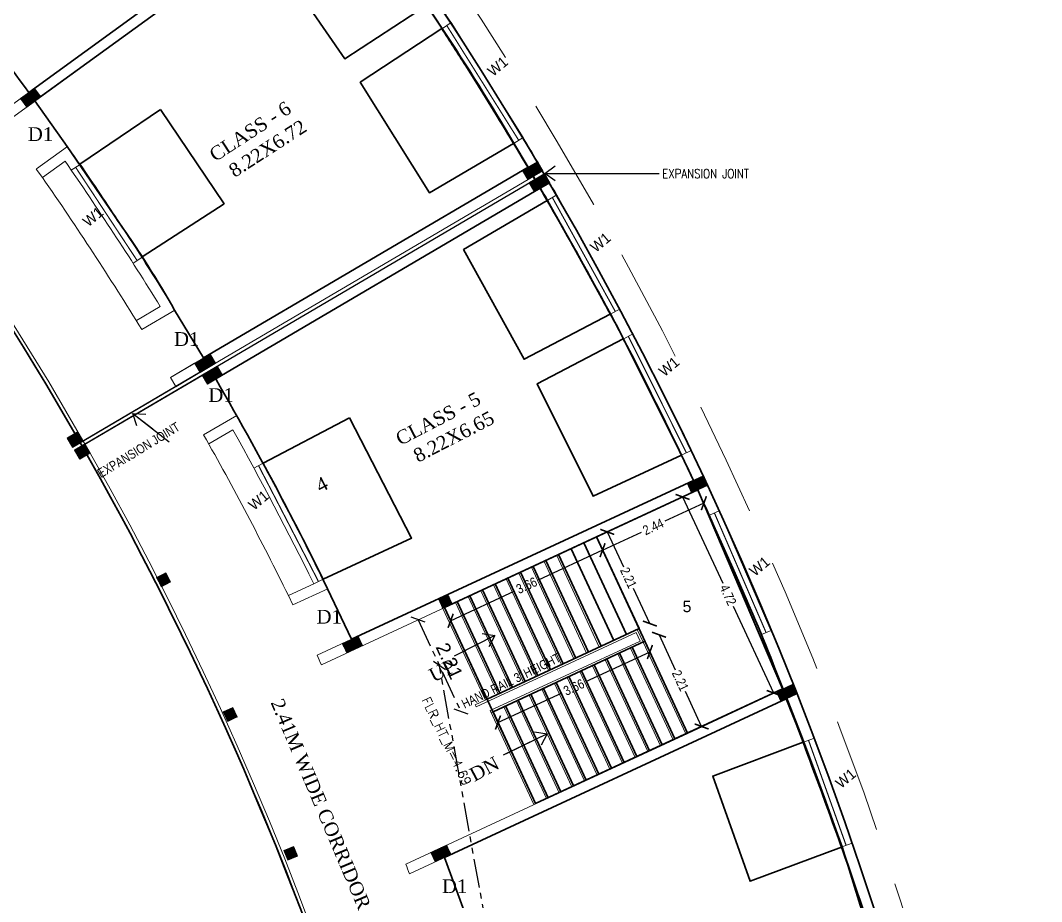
# Model space of a CAD drawing. Header units: metres. Extents: x 43 to 977, y 102 to 459.
# Drawn here: x 809.39 to 831.69, y 191.23 to 210.48 of the extents above; entities that cross this region are included whole.
import ezdxf

# ---------------------------------------------------------------- set-up
doc = ezdxf.new("R2010")
doc.units = ezdxf.units.M
doc.header["$MEASUREMENT"] = 0
doc.header["$PDMODE"] = 3
doc.linetypes.add('HIDDEN', pattern=[0.375, 0.25, -0.125])
doc.linetypes.add('PHANTOM2', pattern=[1.25, 0.625, -0.125, 0.125, -0.125, 0.125, -0.125])
doc.layers.get('0').update_dxf_attribs({"lineweight": 0})
doc.layers.get('Defpoints').update_dxf_attribs({"lineweight": 0})
for name, color, linetype, lineweight in [('BLK_1_FLR_3_BLT_UP_AREA', 4, 'Continuous', 35), ('BLK_1_FLR_3_BLT_UP_AREA_DEDUCT', 4, 'Continuous', 35), ('BLK_1_FLR_3_CARPET_AREA', 10, 'Continuous', 35), ('BLK_1_FLR_3_EXIT_WIDTH_STAIR', 4, 'Continuous', 30), ('BLK_1_FLR_3_REGULAR_ROOM_3', 117, 'Continuous', 35), ('BLK_1_FLR_3_REGULAR_ROOM_4', 117, 'Continuous', 35), ('BLK_1_FLR_3_REGULAR_ROOM_5', 117, 'Continuous', 35), ('BLK_1_FLR_3_REGULAR_ROOM_6', 117, 'Continuous', 35), ('BLK_1_FLR_3_ROOM_3_LIGHT_VENTILATION_1', 3, 'Continuous', 35), ('BLK_1_FLR_3_ROOM_4_LIGHT_VENTILATION_1', 3, 'Continuous', 35), ('BLK_1_FLR_3_ROOM_4_LIGHT_VENTILATION_2', 3, 'Continuous', 35), ('BLK_1_FLR_3_ROOM_4_LIGHT_VENTILATION_3', 3, 'Continuous', 35), ('BLK_1_FLR_3_ROOM_5_LIGHT_VENTILATION_1', 3, 'Continuous', 35), ('BLK_1_FLR_3_ROOM_5_LIGHT_VENTILATION_2', 3, 'Continuous', 35), ('BLK_1_FLR_3_ROOM_5_LIGHT_VENTILATION_3', 3, 'Continuous', 35), ('BLK_1_FLR_3_STAIR_5', 4, 'Continuous', 35), ('BLK_1_FLR_3_STAIR_5_FLIGHT_1', 4, 'Continuous', 35), ('BLK_1_FLR_3_STAIR_5_FLIGHT_2', 4, 'Continuous', 35), ('BLK_1_FLR_3_STAIR_5_LANDING_1', 4, 'Continuous', 35), ('Column', 1, 'Continuous', 0), ('DIST_EXIT', 7, 'Continuous', 35), ('fence', 15, 'Continuous', 0), ('FURN', 30, 'Continuous', 0), ('hatch', 7, 'Continuous', 0), ('ILAND', 7, 'Continuous', 0), ('main wall', 150, 'Continuous', 0), ('RTEXT', 4, 'Continuous', 0), ('Staircase', 140, 'Continuous', 0), ('TE', 9, 'Continuous', 0), ('TEXT', 130, 'Continuous', 0), ('WALL', 7, 'Continuous', 0), ('WIN', 13, 'Continuous', 0)]:
    doc.layers.add(name, color=color, linetype=linetype, lineweight=lineweight)
doc.styles.add('ARIAL', font='arial.ttf')
doc.styles.add('ARIAL NARROW', font='')
doc.styles.add('RTEXT', font='arial.ttf', dxfattribs={"width": 0.8, "height": 8})
doc.styles.get("Standard").update_dxf_attribs({"font": 'romans.shx'})
doc.styles.add('style2', font='romantic.ttf')
doc.styles.add('style4', font='swissek.ttf')
doc.styles.add('visa', font='swissc.ttf')
doc.styles.get('ARIAL NARROW').set_extended_font_data('Lydian BT')
doc.dimstyles.new('Copy of o3 400', dxfattribs={"dimscale": 0.23, "dimtxt": 0.9, "dimasz": 1, "dimexe": 5, "dimexo": 9, "dimgap": 0.23, "dimtad": 0, "dimlfac": 4, "dimzin": 3, "dimdsep": 46, "dimtxsty": 'visa', "dimblk": 'ARCHTICK', "dimcen": 0.09, "dimse1": 1, "dimse2": 1, "dimclrd": 7, "dimclre": 256, "dimclrt": 7, "dimadec": 0, "dimazin": 0, "dimtfac": 0.23, "dimtofl": 0, "dimtmove": 2, "dimatfit": 1, "dimldrblk": 'ARCHTICK', "dimfxl": 0, "dimtolj": 1, "dimtzin": 0, "dimarcsym": 0})
doc.dimstyles.new('o3', dxfattribs={"dimscale": 0.23, "dimtxt": 0.9, "dimasz": 1, "dimexe": 5, "dimexo": 9, "dimgap": 0.23, "dimtad": 0, "dimzin": 3, "dimdsep": 46, "dimtxsty": 'visa', "dimblk": 'ARCHTICK', "dimcen": 0.09, "dimse1": 1, "dimse2": 1, "dimclrd": 7, "dimclre": 256, "dimclrt": 7, "dimadec": 0, "dimazin": 0, "dimtfac": 0.23, "dimtofl": 0, "dimtmove": 2, "dimatfit": 1, "dimldrblk": 'ARCHTICK', "dimfxl": 0, "dimtolj": 1, "dimtzin": 0, "dimarcsym": 0})
doc.dimstyles.new('OPEN SPACE', dxfattribs={"dimtxt": 0.3, "dimasz": 0.23, "dimexe": 0.1875, "dimexo": 0.0625, "dimgap": 0.09, "dimtad": 3, "dimzin": 0, "dimdsep": 46, "dimtxsty": 'ARIAL', "dimblk": 'OBLIQUE', "dimcen": 0.09, "dimse1": 1, "dimse2": 1, "dimclrd": 6, "dimclre": 6, "dimclrt": 7, "dimadec": 0, "dimazin": 0, "dimtfac": 0.5, "dimtix": 1, "dimtmove": 0, "dimatfit": 3, "dimfxl": 0, "dimtolj": 1, "dimtzin": 0, "dimarcsym": 0})
pattern_1 = [(110.07730375, (-3028.5540152, -4034.0015474), (-0.002981607753, -0.0010897744311), [])]
pattern_2 = [(99, (-3763.5676238, -3212.6407278), (-0.0031354388602, -0.000496604729), [])]

# ---------------------------------------------------------------- blocks, each defined once
blk = doc.blocks.new('_ArchTick')
at = {"color": 0, "const_width": 0.15}
blk.add_lwpolyline([(-0.5, -0.5), (0.5, 0.5)], dxfattribs=at)
blk = doc.blocks.new('*D873')
at = {"layer": 'BLK_1_FLR_3_STAIR_5_FLIGHT_1', "color": 1, "lineweight": -2, "ltscale": 20}
for p, q in [((822.101, 198.902), (820.699, 198.251)), ((818.785, 197.361), (820.187, 198.013))]:
    blk.add_line(p, q, dxfattribs=at)
at = {"layer": 'Defpoints', "color": 0, "lineweight": 30, "ltscale": 20}
for p in [(821.967, 199.191), (818.65, 197.65), (818.785, 197.361)]:
    blk.add_point(p, dxfattribs=at)
at = {"layer": 'BLK_1_FLR_3_STAIR_5_FLIGHT_1', "color": 1, "lineweight": -2, "ltscale": 20, "xscale": 0.23, "yscale": 0.23, "zscale": 0.23}
for p, rotation in [((822.101, 198.902), 24.92307692305214), ((818.785, 197.361), 204.9230769230522)]:
    blk.add_blockref('_ArchTick', p, dxfattribs=dict(at, rotation=rotation))
at = {"layer": 'BLK_1_FLR_3_STAIR_5_FLIGHT_1', "color": 1, "lineweight": 35, "ltscale": 20, "insert": (820.443, 198.132), "char_height": 0.207, "attachment_point": 5, "rotation": 24.9231, "style": 'visa'}
blk.add_mtext('\\A1;3.66', dxfattribs=at)
blk = doc.blocks.new('*D874')
at = {"layer": 'BLK_1_FLR_3_STAIR_5_FLIGHT_2', "color": 2, "lineweight": -2, "ltscale": 20}
for p, q in [((823.335, 197.055), (823.691, 196.29)), ((824.266, 195.051), (823.911, 195.816))]:
    blk.add_line(p, q, dxfattribs=at)
at = {"layer": 'Defpoints', "color": 0, "lineweight": 30, "ltscale": 20}
for p in [(823.026, 196.912), (823.957, 194.908), (824.266, 195.051)]:
    blk.add_point(p, dxfattribs=at)
at = {"layer": 'BLK_1_FLR_3_STAIR_5_FLIGHT_2', "color": 2, "lineweight": -2, "ltscale": 20, "xscale": 0.23, "yscale": 0.23, "zscale": 0.23}
for p, rotation in [((823.335, 197.055), 114.9230769237617), ((824.266, 195.051), 294.9230769237616)]:
    blk.add_blockref('_ArchTick', p, dxfattribs=dict(at, rotation=rotation))
at = {"layer": 'BLK_1_FLR_3_STAIR_5_FLIGHT_2', "color": 2, "lineweight": 35, "ltscale": 20, "insert": (823.801, 196.053), "char_height": 0.207, "attachment_point": 5, "rotation": 294.9231, "style": 'visa'}
blk.add_mtext('\\A1;2.21', dxfattribs=at)
blk = doc.blocks.new('*D875')
at = {"layer": 'BLK_1_FLR_3_STAIR_5_FLIGHT_1', "color": 2, "lineweight": -2, "ltscale": 20}
for p, q in [((822.205, 199.302), (822.56, 198.537)), ((823.136, 197.299), (822.78, 198.063))]:
    blk.add_line(p, q, dxfattribs=at)
at = {"layer": 'Defpoints', "color": 0, "lineweight": 30, "ltscale": 20}
for p in [(821.967, 199.191), (822.205, 199.302), (822.898, 197.188)]:
    blk.add_point(p, dxfattribs=at)
at = {"layer": 'BLK_1_FLR_3_STAIR_5_FLIGHT_1', "color": 2, "lineweight": -2, "ltscale": 20, "xscale": 0.23, "yscale": 0.23, "zscale": 0.23}
for p, rotation in [((822.205, 199.302), 114.9230769237834), ((823.136, 197.299), 294.9230769237834)]:
    blk.add_blockref('_ArchTick', p, dxfattribs=dict(at, rotation=rotation))
at = {"layer": 'BLK_1_FLR_3_STAIR_5_FLIGHT_1', "color": 2, "lineweight": 35, "ltscale": 20, "insert": (822.67, 198.3), "char_height": 0.207, "attachment_point": 5, "rotation": 294.9231, "style": 'visa'}
blk.add_mtext('\\A1;2.21', dxfattribs=at)
blk = doc.blocks.new('*D876')
at = {"layer": 'BLK_1_FLR_3_STAIR_5_FLIGHT_2', "color": 1, "lineweight": -2, "ltscale": 20}
for p, q in [((823.135, 196.678), (821.732, 196.027)), ((819.818, 195.137), (821.221, 195.789))]:
    blk.add_line(p, q, dxfattribs=at)
at = {"layer": 'Defpoints', "color": 0, "lineweight": 30, "ltscale": 20}
for p in [(823.026, 196.912), (819.71, 195.371), (819.818, 195.137)]:
    blk.add_point(p, dxfattribs=at)
at = {"layer": 'BLK_1_FLR_3_STAIR_5_FLIGHT_2', "color": 1, "lineweight": -2, "ltscale": 20, "xscale": 0.23, "yscale": 0.23, "zscale": 0.23}
for p, rotation in [((823.135, 196.678), 24.92307692378747), ((819.818, 195.137), 204.9230769237875)]:
    blk.add_blockref('_ArchTick', p, dxfattribs=dict(at, rotation=rotation))
at = {"layer": 'BLK_1_FLR_3_STAIR_5_FLIGHT_2', "color": 1, "lineweight": 35, "ltscale": 20, "insert": (821.476, 195.908), "char_height": 0.207, "attachment_point": 5, "rotation": 24.9231, "style": 'visa'}
blk.add_mtext('\\A1;3.66', dxfattribs=at)
blk = doc.blocks.new('_Oblique')
at = {"color": 0, "linetype": 'ByBlock', "lineweight": -2}
blk.add_line((-0.5, -0.5), (0.5, 0.5), dxfattribs=at)
blk = doc.blocks.new('*D877')
at = {"layer": 'BLK_1_FLR_3_EXIT_WIDTH_STAIR', "color": 1, "linetype": 'PHANTOM2', "lineweight": -2}
blk.add_line((818.075, 197.383), (819.006, 195.38), dxfattribs=at)
at = {"layer": 'Defpoints', "color": 0, "lineweight": 30}
for p in [(818.65, 197.65), (819.581, 195.647), (819.006, 195.38)]:
    blk.add_point(p, dxfattribs=at)
at = {"layer": 'BLK_1_FLR_3_EXIT_WIDTH_STAIR', "color": 1, "lineweight": -2, "xscale": 0.23, "yscale": 0.23, "zscale": 0.23}
for p, rotation in [((818.075, 197.383), 114.9230769237689), ((819.006, 195.38), 294.9230769237689)]:
    blk.add_blockref('_Oblique', p, dxfattribs=dict(at, rotation=rotation))
at = {"layer": 'BLK_1_FLR_3_EXIT_WIDTH_STAIR', "color": 1, "lineweight": 35, "insert": (818.759, 196.483), "char_height": 0.3, "attachment_point": 5, "rotation": 294.9231, "style": 'ARIAL'}
blk.add_mtext('\\A1;2.21', dxfattribs=at)
blk = doc.blocks.new('*D865')
at = {"layer": 'Defpoints', "color": 0, "lineweight": 30}
for p in [(818.541, 196.381), (818.541, 196.381), (820.962, 182.925)]:
    blk.add_point(p, dxfattribs=at)
at = {"layer": 'DIST_EXIT', "color": 7, "linetype": 'PHANTOM2', "lineweight": -2}
blk.add_line((820.962, 182.925), (818.541, 196.381), dxfattribs=at)
at = {"layer": 'DIST_EXIT', "color": 7, "lineweight": -2, "xscale": 0.23, "yscale": 0.23, "zscale": 0.23}
for p, rotation in [((818.541, 196.381), 100.2022953291797), ((820.962, 182.925), 280.2022953291795)]:
    blk.add_blockref('_Oblique', p, dxfattribs=dict(at, rotation=rotation))
at = {"layer": 'DIST_EXIT', "color": 7, "lineweight": 35, "insert": (819.991, 189.696), "char_height": 0.3, "attachment_point": 5, "rotation": 280.2023, "style": 'ARIAL'}
blk.add_mtext('\\A1;13.67', dxfattribs=at)
blk = doc.blocks.new('*D850')
at = {"layer": 'BLK_1_FLR_3_STAIR_5_LANDING_1', "color": 1, "lineweight": -2}
for p, q in [((823.849, 200.066), (824.725, 198.18)), ((825.839, 195.782), (824.963, 197.669))]:
    blk.add_line(p, q, dxfattribs=at)
at = {"layer": 'Defpoints', "color": 0, "lineweight": 30}
for p in [(823.849, 200.066), (823.611, 199.956), (825.601, 195.672)]:
    blk.add_point(p, dxfattribs=at)
at = {"layer": 'BLK_1_FLR_3_STAIR_5_LANDING_1', "color": 1, "lineweight": -2, "xscale": 0.23, "yscale": 0.23, "zscale": 0.23}
for p, rotation in [((823.849, 200.066), 114.9230769237947), ((825.839, 195.782), 294.9230769237947)]:
    blk.add_blockref('_ArchTick', p, dxfattribs=dict(at, rotation=rotation))
at = {"layer": 'BLK_1_FLR_3_STAIR_5_LANDING_1', "color": 1, "lineweight": 35, "insert": (824.844, 197.924), "char_height": 0.207, "attachment_point": 5, "rotation": 294.9231, "style": 'visa'}
blk.add_mtext('\\A1;4.72', dxfattribs=at)
blk = doc.blocks.new('*D853')
at = {"layer": 'BLK_1_FLR_3_STAIR_5_LANDING_1', "color": 2, "lineweight": -2}
for p, q in [((824.314, 199.929), (823.462, 199.534)), ((822.101, 198.902), (822.954, 199.298))]:
    blk.add_line(p, q, dxfattribs=at)
at = {"layer": 'Defpoints', "color": 0, "lineweight": 30}
for p in [(824.181, 200.217), (824.314, 199.929), (821.968, 199.19)]:
    blk.add_point(p, dxfattribs=at)
at = {"layer": 'BLK_1_FLR_3_STAIR_5_LANDING_1', "color": 2, "lineweight": -2, "xscale": 0.23, "yscale": 0.23, "zscale": 0.23}
for p, rotation in [((824.314, 199.929), 24.88940435253314), ((822.101, 198.902), 204.8894043525331)]:
    blk.add_blockref('_ArchTick', p, dxfattribs=dict(at, rotation=rotation))
at = {"layer": 'BLK_1_FLR_3_STAIR_5_LANDING_1', "color": 2, "lineweight": 35, "insert": (823.208, 199.416), "char_height": 0.207, "attachment_point": 5, "rotation": 24.8894, "style": 'visa'}
blk.add_mtext('\\A1;2.44', dxfattribs=at)

msp = doc.modelspace()

# ---------------------------------------------------------------- hatches: boundary and pattern name
at = {"layer": 'hatch'}
h = msp.add_hatch(dxfattribs=at)
h.set_pattern_fill('ANSI31', color=256, scale=0.025396, angle=54, style=0)
h.set_pattern_definition(pattern_2)
h.paths.add_polyline_path([(809.70066, 208.99199), (809.83501, 208.80708), (809.52682, 208.58317), (809.39247, 208.76808)])
h = msp.add_hatch(dxfattribs=at)
h.set_pattern_fill('ANSI31', color=256, scale=0.025396, angle=54, style=0)
h.set_pattern_definition(pattern_2)
h.paths.add_polyline_path([(809.70066, 208.99199), (809.83501, 208.80708), (809.52682, 208.58317), (809.39247, 208.76808)])
h = msp.add_hatch(dxfattribs=at)
h.set_pattern_fill('ANSI31', color=256, scale=0.025396, angle=59.540049, style=0)
h.set_pattern_definition([(104.540048734, (-3422.9905263, -3636.9898537), (-0.00307285014, -0.0007969850187), [])])
h.paths.add_polyline_path([(820.68045, 207.38931), (820.79632, 207.19229), (820.46795, 206.99918), (820.35209, 207.1962)])
h = msp.add_hatch(dxfattribs=at)
h.set_pattern_fill('ANSI31', color=256, scale=0.025396, angle=59.540049, style=0)
h.set_pattern_definition([(104.540048734, (-3423.137496, -3637.258217), (-0.00307285014, -0.0007969850187), [])])
h.paths.add_polyline_path([(820.82742, 207.12095), (820.94329, 206.92393), (820.61492, 206.73082), (820.49906, 206.92784)])
h = msp.add_hatch(dxfattribs=at)
h.set_pattern_fill('ANSI31', color=256, scale=0.025396, angle=59.540049, style=0)
h.set_pattern_definition([(104.540048734, (-3423.1442303, -3637.2514827), (-0.00307285014, -0.0007969850187), [])])
h.paths.add_polyline_path([(820.83416, 207.12768), (820.95003, 206.93066), (820.62166, 206.73755), (820.50579, 206.93457)])
h = msp.add_hatch(dxfattribs=at)
h.set_pattern_fill('ANSI31', color=256, scale=0.025396, angle=59.540049, style=0)
h.set_pattern_definition([(104.540048734, (-3415.83455, -3641.2018777), (-0.00307285014, -0.0007969850187), [])])
h.paths.add_polyline_path([(813.52448, 203.17729), (813.64035, 202.98027), (813.31198, 202.78715), (813.19611, 202.98417)])
h = msp.add_hatch(dxfattribs=at)
h.set_pattern_fill('ANSI31', color=256, scale=0.025396, angle=59.540049, style=0)
h.set_pattern_definition([(104.540048734, (-3415.8412842, -3641.1951436), (-0.00307285014, -0.0007969850187), [])])
h.paths.add_polyline_path([(813.53121, 203.18402), (813.64708, 202.987), (813.31871, 202.79389), (813.20284, 202.99091)])
h = msp.add_hatch(dxfattribs=at)
h.set_pattern_fill('ANSI31', color=256, scale=0.025396, angle=59.540049, style=0)
h.set_pattern_definition([(104.540048734, (-3415.995124, -3641.4565644), (-0.00307285014, -0.0007969850187), [])])
h.paths.add_polyline_path([(813.68505, 202.9226), (813.80092, 202.72558), (813.47255, 202.53247), (813.35668, 202.72949)])
h = msp.add_hatch(dxfattribs=at)
h.set_pattern_fill('ANSI31', color=256, scale=0.025396, angle=59.538529, style=0)
h.set_pattern_definition([(104.538529406, (-3413.1540682, -3642.7270393), (-0.0030728712728, -0.0007969035348), [])])
h.paths.add_polyline_path([(810.61071, 201.46369), (810.72658, 201.26668), (810.52957, 201.1508), (810.41369, 201.34782)])
h = msp.add_hatch(dxfattribs=at)
h.set_pattern_fill('ANSI31', color=256, scale=0.025396, angle=59.538529, style=0)
h.set_pattern_definition([(104.538529406, (-3413.1608024, -3642.720305), (-0.0030728712728, -0.0007969035348), [])])
h.paths.add_polyline_path([(810.61744, 201.47043), (810.73332, 201.27341), (810.5363, 201.15754), (810.42043, 201.35455)])
h = msp.add_hatch(dxfattribs=at)
h.set_pattern_fill('ANSI31', color=256, scale=0.025396, angle=59.538529, style=0)
h.set_pattern_definition([(75.461470594, (5003.7677318, -3642.7130605), (0.0030728712728, -0.0007969035348), [])])
h.paths.add_polyline_path([(810.63061, 201.47767), (810.74648, 201.28065), (810.54946, 201.16478), (810.43359, 201.3618)])
h = msp.add_hatch(dxfattribs=at)
h.set_pattern_fill('ANSI31', color=256, scale=0.025396, angle=59.538529, style=0)
h.set_pattern_definition([(75.461470594, (5003.7677318, -3642.7130605), (0.0030728712728, -0.0007969035348), [])])
h.paths.add_polyline_path([(810.63061, 201.47767), (810.74648, 201.28065), (810.54946, 201.16478), (810.43359, 201.3618)])
h = msp.add_hatch(dxfattribs=at)
h.set_pattern_fill('ANSI31', color=256, scale=0.025396, angle=59.538529, style=0)
h.set_pattern_definition([(104.538529406, (-3413.3093864, -3642.9886743), (-0.0030728712728, -0.0007969035348), [])])
h.paths.add_polyline_path([(810.76603, 201.20206), (810.8819, 201.00504), (810.68488, 200.88917), (810.56901, 201.08618)])
h = msp.add_hatch(dxfattribs=at)
h.set_pattern_fill('ANSI31', color=256, scale=0.025396, angle=59.538529, style=0)
h.set_pattern_definition([(104.538529406, (-3413.3161206, -3642.98194), (-0.0030728712728, -0.0007969035348), [])])
h.paths.add_polyline_path([(810.77276, 201.20879), (810.88864, 201.01177), (810.69162, 200.8959), (810.57575, 201.09292)])
h = msp.add_hatch(dxfattribs=at)
h.set_pattern_fill('ANSI31', color=256, scale=0.025396, angle=59.538529, style=0)
h.set_pattern_definition([(75.461470594, (5003.9271322, -3642.9715303), (0.0030728712728, -0.0007969035348), [])])
h.paths.add_polyline_path([(810.79001, 201.2192), (810.90588, 201.02218), (810.70886, 200.90631), (810.59299, 201.10333)])
h = msp.add_hatch(dxfattribs=at)
h.set_pattern_fill('ANSI31', color=256, scale=0.025396, angle=65.077304, style=0)
h.set_pattern_definition([(110.07730375, (-3036.085168, -4030.501717), (-0.002981607753, -0.0010897744311), [])])
h.paths.add_polyline_path([(824.29611, 200.524), (824.39243, 200.31672), (824.04696, 200.15619), (823.95064, 200.36348)])
h = msp.add_hatch(dxfattribs=at)
h.set_pattern_fill('ANSI31', color=256, scale=0.025396, angle=64.780439, style=0)
h.set_pattern_definition([(109.78043949, (-4606.888266, 1805.6607335), (-0.0029872141099, -0.001074311391), [])])
h.paths.add_polyline_path([(812.56366, 198.41011), (812.66992, 198.20775), (812.46755, 198.10149), (812.36129, 198.30386)])
h = msp.add_hatch(dxfattribs=at)
h.set_pattern_fill('ANSI31', color=256, scale=0.025396, angle=245.076923, style=0)
h.set_pattern_definition([(290.076923076, (4574.3921286, 4428.6314317), (0.0029816149933, 0.0010897546212), [])])
h.paths.add_polyline_path([(818.61257, 197.63097), (818.51626, 197.83825), (818.72354, 197.93457), (818.81985, 197.72729)])
h = msp.add_hatch(dxfattribs=at)
h.set_pattern_fill('ANSI31', color=256, scale=0.025396, angle=65.077304, style=0)
h.set_pattern_definition(pattern_1)
h.paths.add_polyline_path([(816.76496, 197.02417), (816.86128, 196.81689), (816.51581, 196.65636), (816.41949, 196.86365)])
h = msp.add_hatch(dxfattribs=at)
h.set_pattern_fill('ANSI31', color=256, scale=0.025396, angle=65.077304, style=0)
h.set_pattern_definition(pattern_1)
h.paths.add_polyline_path([(816.76496, 197.02417), (816.86128, 196.81689), (816.51581, 196.65636), (816.41949, 196.86365)])
h = msp.add_hatch(dxfattribs=at)
h.set_pattern_fill('ANSI31', color=256, scale=0.025396, angle=65.076923, style=0)
h.set_pattern_definition([(110.076923076, (-3038.0593315, -4035.032967), (-0.0029816149933, -0.0010897546212), [])])
h.paths.add_polyline_path([(826.24216, 195.96749), (826.33848, 195.76021), (825.99301, 195.59968), (825.8967, 195.80696)])
h = msp.add_hatch(dxfattribs=at)
h.set_pattern_fill('ANSI31', color=256, scale=0.025396, angle=64.780439, style=0)
h.set_pattern_definition([(70.21956051, (4638.4179915, -4015.7377636), (0.0029872141099, -0.001074311391), [])])
h.paths.add_polyline_path([(814.02641, 195.4652), (814.1238, 195.25842), (813.91702, 195.16103), (813.81963, 195.36781)])
h = msp.add_hatch(dxfattribs=at)
h.set_pattern_fill('ANSI31', color=256, scale=0.025396, angle=65.02797, style=0)
h.set_pattern_definition([(110.02796996, (-3034.1284566, -4035.2883687), (-0.0029825449837, -0.0010872067526), [])])
h.paths.add_polyline_path([(818.69774, 192.46179), (818.79423, 192.25459), (818.44891, 192.09377), (818.35241, 192.30097)])
h = msp.add_hatch(dxfattribs=at)
h.set_pattern_fill('ANSI31', color=256, scale=0.025396, angle=67.81361, style=0)
h.set_pattern_definition([(67.18639011, (4411.5580577, -4215.238415), (0.002926183021, -0.0012308720609), [])])
h.paths.add_polyline_path([(815.35615, 192.42913), (815.44246, 192.21748), (815.23082, 192.13117), (815.14451, 192.34282)])

# ---------------------------------------------------------------- linework, layer by layer
at = {"layer": 'BLK_1_FLR_3_BLT_UP_AREA', "color": 26, "lineweight": 35}
msp.add_lwpolyline([(818.34484, 211.08718), (818.90247, 210.23869), (819.44948, 209.38332), (819.98579, 208.5212), (820.51132, 207.65247), (821.02598, 206.77726), (821.5297, 205.8957), (822.0224, 205.00793), (822.504, 204.1141), (822.97442, 203.21433), (823.4336, 202.30878), (823.88146, 201.39757), (824.31793, 200.48085), (824.74295, 199.55877), (825.15645, 198.63146), (825.55836, 197.69907), (825.94862, 196.76175), (826.32717, 195.81964), (826.69396, 194.87289), (827.04892, 193.92163), (827.392, 192.96603), (827.72315, 192.00623), (828.04232, 191.04238)], dxfattribs=at)
at = {"layer": 'BLK_1_FLR_3_BLT_UP_AREA_DEDUCT', "color": 26, "lineweight": 35}
msp.add_lwpolyline([(815.54715, 190.95451), (815.33838, 191.50025), (815.20431, 191.8439), (814.97259, 192.42596), (814.84975, 192.72868), (814.65114, 193.20999), (814.48352, 193.6087), (814.26616, 194.11604), (814.1057, 194.48381), (813.86763, 195.01946), (813.71635, 195.35384), (813.47518, 195.87778), (813.31554, 196.21866), (813.09983, 196.67204), (812.90334, 197.0781), (812.62693, 197.6386), (812.47981, 197.93202), (812.21972, 198.44278), (812.04504, 198.78027), (811.78583, 199.27323), (811.5991, 199.62271), (811.3603, 200.06303), (811.14207, 200.45917), (810.87934, 200.92843), (810.67402, 201.28953), (810.42801, 201.71594), (810.19504, 202.11362), (809.94494, 202.5342), (809.70522, 202.93132), (809.45746, 203.33578), (809.20463, 203.74247)], dxfattribs=at)
at = {"layer": 'BLK_1_FLR_3_CARPET_AREA', "color": 15, "lineweight": 35, "ltscale": 20}
msp.add_lwpolyline([(811.44583, 225.90571), (802.61871, 217.07859), (797.66245, 222.03485), (797.50073, 221.87313), (802.61727, 216.75391), (802.85103, 216.52015), (808.84007, 222.50919, -0.02142469), (813.47379, 217.30009, -0.0121233), (816.22198, 213.73337, -0.00973155), (818.59976, 210.3027, -0.00792322), (820.46991, 207.26787, -0.01005324), (822.41772, 203.79284, -0.01008763), (824.08463, 200.42798, -0.00716992), (825.13975, 198.03693, -0.02395832), (826.03072, 195.87148, -0.01166027), (827.82931, 190.94249, -0.00110544), (829.29267, 185.86953, -0.01342344)], format="xyb", dxfattribs=at)
msp.add_lwpolyline([(815.54696, 190.95451), (815.33819, 191.50025), (815.20412, 191.8439), (814.9724, 192.42596), (814.84956, 192.72868), (814.65095, 193.20999), (814.48334, 193.6087), (814.26597, 194.11604), (814.10552, 194.48381), (813.86744, 195.01946), (813.71617, 195.35384), (813.475, 195.87778), (813.31536, 196.21866), (813.09965, 196.67204), (812.90315, 197.0781), (812.62675, 197.6386), (812.47963, 197.93202), (812.21954, 198.44278), (812.04486, 198.78027), (811.78564, 199.27323), (811.59892, 199.62271), (811.36012, 200.06303), (811.14188, 200.45917), (810.87915, 200.92843), (810.67384, 201.28953), (810.42782, 201.71594), (810.19486, 202.11362), (809.94475, 202.5342), (809.70504, 202.93132), (809.45728, 203.33578), (809.20445, 203.74247)], dxfattribs=at)
at = {"layer": 'BLK_1_FLR_3_REGULAR_ROOM_3', "color": 3, "lineweight": 35, "ltscale": 20}
msp.add_lwpolyline([(818.65211, 192.1903), (826.11252, 195.65746), (826.48675, 194.70948), (827.33385, 192.42332), (828.33302, 189.18565), (829.14071, 186.45938), (829.29419, 185.86353), (821.24632, 183.88588), (820.8835, 185.28732, 0.00992463), (820.08648, 188.02549, 0.00603484), (819.06981, 191.04034)], format="xyb", close=True, dxfattribs=at)
at = {"layer": 'BLK_1_FLR_3_REGULAR_ROOM_4', "color": 3, "lineweight": 35, "ltscale": 20}
msp.add_lwpolyline([(822.55961, 203.52313), (822.27584, 204.06256, 0.00713712), (820.73813, 206.8083), (813.65549, 202.64286, -0.01053906), (815.20249, 199.83466, -0.00691541), (815.99734, 198.2659), (816.09783, 198.06056), (816.62266, 196.96024), (824.08488, 200.4281), (823.82502, 200.97909)], format="xyb", close=True, dxfattribs=at)
at = {"layer": 'BLK_1_FLR_3_REGULAR_ROOM_5', "color": 3, "lineweight": 35, "ltscale": 20}
msp.add_lwpolyline([(809.70773, 208.71756), (816.35562, 213.54794), (816.72012, 213.05936), (818.26501, 210.81206), (818.59976, 210.3027, -0.01113198), (820.16762, 207.7972), (820.47936, 207.27344), (813.38676, 203.10198), (812.75818, 204.14651, 0.02528055), (811.53891, 206.06557), (810.41413, 207.7244)], format="xyb", close=True, dxfattribs=at)
at = {"layer": 'BLK_1_FLR_3_REGULAR_ROOM_6', "color": 3, "lineweight": 35, "ltscale": 20}
msp.add_lwpolyline([(808.84007, 222.50919), (803.01149, 216.68061, -0.01706893), (806.3091, 213.05119), (806.31031, 213.0522), (806.4316, 212.90637, -0.01771434), (809.5732, 208.90274), (816.22198, 213.73337, 0.00532974), (815.03507, 215.31785), (814.9429, 215.438, 0.00638545), (813.47379, 217.30009, 0.02142469)], format="xyb", close=True, dxfattribs=at)
at = {"layer": 'BLK_1_FLR_3_ROOM_3_LIGHT_VENTILATION_1', "color": 3, "lineweight": 35, "ltscale": 20}
msp.add_lwpolyline([(826.47936, 194.70671), (824.5094, 193.96759), (825.32405, 191.66926), (827.3183, 192.41749, 0.00541766)], format="xyb", close=True, dxfattribs=at)
at = {"layer": 'BLK_1_FLR_3_ROOM_4_LIGHT_VENTILATION_1', "color": 3, "lineweight": 35, "ltscale": 20}
msp.add_lwpolyline([(821.35521, 205.72842, 0.002131), (820.89012, 206.54493), (819.06549, 205.4696), (820.38991, 203.07275), (822.26952, 204.05924, 0.00169375), (822.00907, 204.54527)], format="xyb", close=True, dxfattribs=at)
at = {"layer": 'BLK_1_FLR_3_ROOM_4_LIGHT_VENTILATION_2', "color": 3, "lineweight": 35, "ltscale": 20}
msp.add_lwpolyline([(822.73787, 203.16475, 0.0012292), (822.55357, 203.51997), (820.67359, 202.53327), (821.89338, 200.08151), (823.82346, 200.97837, 0.0003158), (823.77265, 201.08439)], format="xyb", close=True, dxfattribs=at)
at = {"layer": 'BLK_1_FLR_3_ROOM_4_LIGHT_VENTILATION_3', "color": 3, "lineweight": 35, "ltscale": 20}
msp.add_lwpolyline([(816.57553, 201.79229), (814.68951, 200.80243, -0.00992463), (815.99776, 198.2684), (817.93224, 199.1673)], format="xyb", close=True, dxfattribs=at)
at = {"layer": 'BLK_1_FLR_3_ROOM_5_LIGHT_VENTILATION_1', "color": 3, "lineweight": 35, "ltscale": 20}
msp.add_lwpolyline([(817.53813, 211.86944), (817.49256, 211.93571, 0.00317809), (816.71006, 213.05206), (814.97462, 211.81708), (816.47499, 209.63567), (818.255, 210.80548, 0.00394075)], format="xyb", close=True, dxfattribs=at)
at = {"layer": 'BLK_1_FLR_3_ROOM_5_LIGHT_VENTILATION_2', "color": 3, "lineweight": 35, "ltscale": 20}
msp.add_lwpolyline([(819.6695, 208.59321), (819.11305, 209.48244, 0.00297176), (818.58966, 210.29612), (816.80967, 209.12628), (818.32101, 206.71113), (820.15803, 207.7892, 0.00209093)], format="xyb", close=True, dxfattribs=at)
at = {"layer": 'BLK_1_FLR_3_ROOM_5_LIGHT_VENTILATION_3', "color": 3, "lineweight": 35, "ltscale": 20}
msp.add_lwpolyline([(812.44941, 208.53026), (810.68646, 207.33489, -0.00549022), (811.56704, 206.02579, -0.00961427), (812.05207, 205.3094), (813.83847, 206.46944)], format="xyb", close=True, dxfattribs=at)
at = {"layer": 'BLK_1_FLR_3_STAIR_5', "color": 1, "lineweight": 35, "ltscale": 20}
msp.add_lwpolyline([(824.18245, 200.21745), (825.36048, 197.44615), (826.03083, 195.87118), (820.64074, 193.3669), (818.65018, 197.6507)], close=True, dxfattribs=at)
at = {"layer": 'BLK_1_FLR_3_STAIR_5_FLIGHT_1', "color": 7, "lineweight": 35, "ltscale": 20}
for p, q in [((821.96666, 199.19178), (822.89773, 197.18807)), ((821.41391, 198.93493), (822.34499, 196.93122)), ((821.69029, 199.06336), (822.62136, 197.05965)), ((820.86117, 198.67809), (821.79224, 196.67438)), ((821.13754, 198.80651), (822.06861, 196.8028)), ((820.58479, 198.54966), (821.51586, 196.54595)), ((820.03205, 198.29282), (820.96312, 196.28911)), ((820.30842, 198.42124), (821.23949, 196.41753)), ((819.4793, 198.03597), (820.41037, 196.03226)), ((819.75567, 198.16439), (820.68674, 196.16068)), ((819.20292, 197.90754), (820.134, 195.90383)), ((818.65018, 197.6507), (819.58125, 195.64699)), ((818.92655, 197.77912), (819.85762, 195.77541))]:
    msp.add_line(p, q, dxfattribs=at)
msp.add_lwpolyline([(818.65031, 197.6504), (821.9668, 199.19149), (822.89773, 197.18807), (819.58125, 195.64699)], close=True, dxfattribs=at)
at = {"layer": 'BLK_1_FLR_3_STAIR_5_FLIGHT_2', "color": 7, "lineweight": 35, "ltscale": 20}
for p, q in [((823.02616, 196.9117), (823.95737, 194.90769)), ((822.74992, 196.78298), (823.68099, 194.77927)), ((822.19717, 196.52613), (823.12825, 194.52242)), ((822.47355, 196.65456), (823.40462, 194.65085)), ((821.64443, 196.26928), (822.5755, 194.26557)), ((821.9208, 196.39771), (822.85187, 194.394)), ((821.09168, 196.01244), (822.02275, 194.00873)), ((821.36805, 196.14086), (822.29912, 194.13715)), ((820.8153, 195.88401), (821.74638, 193.8803)), ((820.26256, 195.62717), (821.19363, 193.62346)), ((820.53893, 195.75559), (821.47, 193.75188)), ((819.70981, 195.37032), (820.64088, 193.36661)), ((819.98618, 195.49874), (820.91726, 193.49503))]:
    msp.add_line(p, q, dxfattribs=at)
msp.add_lwpolyline([(819.70967, 195.37061), (823.02616, 196.9117), (823.95737, 194.90769), (820.64074, 193.3669)], close=True, dxfattribs=at)
at = {"layer": 'BLK_1_FLR_3_STAIR_5_LANDING_1', "color": 7, "lineweight": 35}
msp.add_lwpolyline([(821.9668, 199.19149), (824.1789, 200.22169), (826.03012, 195.87315), (823.95737, 194.90769)], close=True, dxfattribs=at)
at = {"layer": 'Column'}
for points in [[(809.83501, 208.80708), (809.70066, 208.99199), (809.39247, 208.76808), (809.52682, 208.58317)], [(809.83501, 208.80708), (809.70066, 208.99199), (809.39247, 208.76808), (809.52682, 208.58317)], [(820.79632, 207.19229), (820.68045, 207.38931), (820.35209, 207.1962), (820.46795, 206.99918)], [(820.94329, 206.92393), (820.82742, 207.12095), (820.49906, 206.92784), (820.61492, 206.73082)], [(820.95003, 206.93066), (820.83416, 207.12768), (820.50579, 206.93457), (820.62166, 206.73755)], [(813.64035, 202.98027), (813.52448, 203.17729), (813.19611, 202.98417), (813.31198, 202.78715)], [(813.64708, 202.987), (813.53121, 203.18402), (813.20284, 202.99091), (813.31871, 202.79389)], [(813.80092, 202.72558), (813.68505, 202.9226), (813.35668, 202.72949), (813.47255, 202.53247)], [(810.72658, 201.26668), (810.61071, 201.46369), (810.41369, 201.34782), (810.52957, 201.1508)], [(810.73332, 201.27341), (810.61744, 201.47043), (810.42043, 201.35455), (810.5363, 201.15754)], [(810.74648, 201.28065), (810.63061, 201.47767), (810.43359, 201.3618), (810.54946, 201.16478)], [(810.74648, 201.28065), (810.63061, 201.47767), (810.43359, 201.3618), (810.54946, 201.16478)], [(810.8819, 201.00504), (810.76603, 201.20206), (810.56901, 201.08618), (810.68488, 200.88917)], [(810.88864, 201.01177), (810.77276, 201.20879), (810.57575, 201.09292), (810.69162, 200.8959)], [(810.90588, 201.02218), (810.79001, 201.2192), (810.59299, 201.10333), (810.70886, 200.90631)], [(824.39243, 200.31672), (824.29611, 200.524), (823.95064, 200.36348), (824.04696, 200.15619)], [(812.66992, 198.20775), (812.56366, 198.41011), (812.36129, 198.30386), (812.46755, 198.10149)], [(818.51626, 197.83825), (818.61257, 197.63097), (818.81985, 197.72729), (818.72354, 197.93457)], [(816.86128, 196.81689), (816.76496, 197.02417), (816.41949, 196.86365), (816.51581, 196.65636)], [(816.86128, 196.81689), (816.76496, 197.02417), (816.41949, 196.86365), (816.51581, 196.65636)], [(826.33848, 195.76021), (826.24216, 195.96749), (825.8967, 195.80696), (825.99301, 195.59968)], [(814.1238, 195.25842), (814.02641, 195.4652), (813.81963, 195.36781), (813.91702, 195.16103)], [(818.79423, 192.25459), (818.69774, 192.46179), (818.35241, 192.30097), (818.44891, 192.09377)], [(815.44246, 192.21748), (815.35615, 192.42913), (815.14451, 192.34282), (815.23082, 192.13117)]]:
    msp.add_lwpolyline(points, close=True, dxfattribs=at)
at = {"layer": 'fence', "linetype": 'HIDDEN', "ltscale": 10}
msp.add_arc((750.40088, 165.85964), 82.22794, 8.6737437, 43.9217668, dxfattribs=at)
at = {"layer": 'FURN'}
for start, end in [(31.5374621, 34.7396047), (26.1834722, 29.3856148)]:
    msp.add_arc((751.52152, 166.58151), 71.00589, start, end, dxfattribs=at)
at = {"layer": 'ILAND', "color": 5, "ltscale": 45}
for p, q in [((810.54946, 201.16478), (810.74648, 201.28065)), ((810.59534, 201.10463), (810.79235, 201.2205))]:
    msp.add_line(p, q, dxfattribs=at)
at = {"layer": 'main wall', "linetype": 'HIDDEN', "lineweight": -3, "ltscale": 50}
for p, q in [((810.57584, 201.0924), (820.63799, 207.01036)), ((810.52818, 201.15509), (813.3097, 202.79102)), ((810.53491, 201.16183), (813.31644, 202.79776)), ((810.5691, 201.08567), (813.35063, 202.7216)), ((812.7843, 202.48009), (813.30968, 202.78909))]:
    msp.add_line(p, q, dxfattribs=at)
at = {"layer": 'Staircase'}
for p, q in [((821.09994, 198.78679), (822.03101, 196.78308)), ((820.54719, 198.52994), (821.47826, 196.52623)), ((820.82356, 198.65836), (821.75463, 196.65465)), ((819.99444, 198.27309), (820.92551, 196.26938)), ((820.27082, 198.40152), (821.20189, 196.39781)), ((819.44169, 198.01625), (820.37277, 196.01254)), ((819.71807, 198.14467), (820.64914, 196.14096)), ((819.16532, 197.88782), (820.09639, 195.88411)), ((818.61257, 197.63097), (819.54365, 195.62726)), ((818.88895, 197.7594), (819.82002, 195.75569)), ((819.32174, 195.52415), (822.86013, 197.16835)), ((822.98855, 196.89198), (822.86013, 197.16835)), ((822.83547, 197.10088), (819.34508, 195.47899)), ((819.65066, 195.39695), (822.92109, 196.91663)), ((822.92109, 196.91663), (822.83547, 197.10088)), ((822.98855, 196.89198), (823.91963, 194.88827)), ((822.71218, 196.76355), (823.64325, 194.75984)), ((822.15943, 196.5067), (823.0905, 194.503)), ((822.43581, 196.63513), (823.36688, 194.63142)), ((821.60668, 196.24986), (822.53776, 194.24615)), ((821.88306, 196.37828), (822.81413, 194.37457)), ((821.33031, 196.12143), (822.26138, 194.11772)), ((820.60314, 193.34718), (826.0349, 195.87118)), ((820.77756, 195.86459), (821.70864, 193.86088)), ((821.05394, 195.99301), (821.98501, 193.9893)), ((820.22482, 195.60774), (821.15589, 193.60403)), ((820.50119, 195.73616), (821.43226, 193.73245)), ((819.65066, 195.39695), (820.60314, 193.34718)), ((819.65066, 195.39695), (819.67207, 195.35089)), ((819.94844, 195.47931), (820.87951, 193.47561))]:
    msp.add_line(p, q, dxfattribs=at)
msp.add_lwpolyline([(819.67207, 195.35089), (822.98855, 196.89198)], dxfattribs=at)
at = {"layer": 'WALL'}
for p, q in [((808.89925, 208.41013), (816.23415, 213.73926)), ((809.03359, 208.22522), (816.3685, 213.55434)), ((818.60382, 210.3027), (818.79532, 210.42855)), ((820.17169, 207.7972), (820.37145, 207.91469)), ((809.74006, 207.23171), (810.41819, 207.7244)), ((809.87064, 207.04406), (810.36386, 207.4024)), ((809.87064, 207.04406), (809.73629, 207.22897)), ((810.50092, 207.20412), (810.69198, 207.32967)), ((812.66843, 202.67711), (820.48343, 207.27344)), ((812.7843, 202.48009), (820.5993, 207.07642)), ((820.90555, 206.54942), (821.10532, 206.66691)), ((811.84949, 205.17298), (812.04051, 205.29852)), ((812.6424, 204.34119), (812.64637, 204.34353)), ((811.92385, 203.91858), (812.44534, 204.22529)), ((812.03973, 203.72157), (812.76225, 204.14651)), ((822.27991, 204.06256), (822.4828, 204.16905)), ((822.56367, 203.52313), (822.27991, 204.06256)), ((822.56367, 203.52313), (822.76606, 203.62935)), ((812.66843, 202.67711), (813.19381, 202.98611)), ((812.66843, 202.67711), (813.19381, 202.98611)), ((813.19613, 202.98429), (813.19613, 202.98429)), ((813.20287, 202.99102), (813.20287, 202.99102)), ((812.7843, 202.48009), (813.30968, 202.78909)), ((812.7843, 202.48009), (812.66843, 202.67711)), ((812.7843, 202.48009), (812.66843, 202.67711)), ((813.39158, 201.42304), (814.1141, 201.84798)), ((814.22601, 201.64863), (814.22998, 201.65097)), ((813.50746, 201.22602), (814.02894, 201.53273)), ((823.82909, 200.97909), (824.03926, 201.07675)), ((814.49075, 200.69371), (814.69315, 200.79994)), ((815.8667, 196.60708), (824.08883, 200.42769)), ((815.96302, 196.3998), (824.18515, 200.22041)), ((824.4391, 199.66631), (824.64927, 199.76398)), ((815.79407, 198.16956), (816.00425, 198.26722)), ((815.24119, 197.91265), (815.79407, 198.16956)), ((815.34174, 197.70733), (816.1019, 198.06056)), ((815.24119, 197.91265), (815.34174, 197.70733)), ((818.61257, 197.63097), (818.51626, 197.83825)), ((825.57054, 197.05985), (825.78277, 197.14625)), ((817.80403, 192.04651), (826.25078, 195.97149)), ((817.88585, 191.83249), (826.1266, 195.66175)), ((819.34508, 195.47899), (819.32174, 195.52415)), ((826.70801, 194.79097), (826.49081, 194.70948)), ((827.52781, 192.49457), (827.31249, 192.41378))]:
    msp.add_line(p, q, dxfattribs=at)
at = {"layer": 'WALL', "color": 7}
msp.add_lwpolyline([(802.15552, 204.17968), (802.15552, 209.22555), (805.40677, 209.22557, -0.20084578), (819.49086, 155.3303), (819.49086, 155.3303), (819.49086, 155.3303), (816.65703, 155.31904), (771.45755, 155.3319, -0.20299324), (785.38563, 209.22557), (788.43825, 209.22557), (788.43825, 204.19789), (802.15552, 204.17968), (802.15552, 209.22555), (805.40677, 209.22557)], format="xyb", dxfattribs=at)
at = {"layer": 'WALL'}
for centre, radius, start, end in [((750.40088, 165.85964), 81.38987, 8.7061241, 44.1120856), ((750.40088, 165.85964), 81.61843, 8.7061241, 42.6760602), ((751.52152, 166.58151), 80.07233, 33.0944769, 33.5306118), ((751.52152, 166.58151), 80.3009, 33.0950976, 33.5299911), ((748.06958, 165.45414), 72.21141, 351.8798918, 37.3881641), ((751.52152, 166.58151), 80.3009, 29.9450967, 30.9779803), ((751.52152, 166.58151), 71.84397, 31.5249098, 34.9366286), ((751.52152, 166.58151), 80.07233, 30.5433136, 30.9794545), ((751.52152, 166.58151), 71.6154, 31.711205, 34.7503335), ((751.52152, 166.58151), 80.07233, 29.9436224, 30.3797633), ((744.43655, 161.96385), 80.3009, 33.0950976, 33.5299911), ((751.52152, 166.58151), 80.3009, 27.4748609, 27.9097544), ((751.52152, 166.58151), 71.84397, 25.9864483, 29.3981671), ((751.52152, 166.58151), 71.6154, 26.1727435, 29.2118719), ((751.52152, 166.58151), 80.07233, 24.4051609, 24.8413018), ((751.52152, 166.58151), 71.00589, 24.8308603, 25.0152936), ((751.52152, 166.58151), 71.00589, 24.8308603, 25.0152936), ((751.52152, 166.58151), 71.00589, 20.8313302, 21.0162137), ((753.48031, 161.96345), 71.6154, 24.8803379, 24.8805982), ((753.48031, 161.96345), 71.84397, 24.8806296, 24.8808891)]:
    msp.add_arc(centre, radius, start, end, dxfattribs=at)
at = {"layer": 'WIN', "color": 7}
for p, q in [((818.60382, 210.3027), (820.17169, 207.7972)), ((820.37145, 207.91469), (818.79483, 210.42823)), ((820.90555, 206.54942), (822.27991, 204.06256)), ((822.4828, 204.16905), (821.10532, 206.66691)), ((824.03926, 201.07675), (822.76606, 203.62935)), ((822.56367, 203.52313), (823.82909, 200.97909)), ((825.56702, 197.05841), (824.4391, 199.66631)), ((824.64639, 199.76264), (825.77925, 197.14482))]:
    msp.add_line(p, q, dxfattribs=at)
at = {"layer": 'WIN', "const_width": 0.0254}
for points in [[(818.69957, 210.36563), (820.27157, 207.85594)], [(810.59645, 207.26689), (811.93822, 205.2313)], [(822.38136, 204.1158), (821.00543, 206.60817)], [(822.66486, 203.57624), (823.93418, 201.02792)], [(814.59195, 200.74682), (815.89916, 198.21839)], [(824.54419, 199.71515), (825.67314, 197.10162)], [(827.42015, 192.45418), (826.59941, 194.75023)]]:
    msp.add_lwpolyline(points, dxfattribs=at)

# ---------------------------------------------------------------- texts
at = {"lineweight": 80, "ltscale": 20, "insert": (823.84894, 197.79821), "char_height": 0.25, "attachment_point": 1, "style": 'style4'}
msp.add_mtext_dynamic_manual_height_columns('5', width=0.852409, gutter_width=50, heights=[0], dxfattribs=at)
at = {"layer": 'BLK_1_FLR_3_STAIR_5', "color": 1, "lineweight": 35, "ltscale": 20, "insert": (818.78828, 194.77111), "char_height": 0.2, "width": 2.4, "attachment_point": 2, "rotation": 295.945287}
msp.add_mtext('FLR_HT_M=4.69', dxfattribs=at)
at = {"layer": 'RTEXT', "style": 'RTEXT', "width": 0.8}
for s, rotation, p in [('EXPANSION JOINT', 31.395915, (811.14984, 200.47297)), ('EXPANSION JOINT', 31.395915, (811.14984, 200.47297)), ("HAND RAIL 3' HEIGHT", 26.275416, (819.08838, 195.43695))]:
    msp.add_text(s, height=0.2031694, rotation=rotation, dxfattribs=at).set_placement(p)
at = {"layer": 'TEXT', "style": 'ARIAL NARROW'}
for p in [(819.70879, 209.23709), (810.87265, 205.9515), (821.95369, 205.39281), (823.45086, 202.6793), (814.48848, 199.75882), (825.42718, 198.3161), (827.30747, 193.68267)]:
    msp.add_text('W1', height=0.228566, rotation=39.903919, dxfattribs=at).set_placement(p)
at = {"layer": 'TEXT', "color": 4, "style": 'style2'}
for s, rotation, p in [('CLASS - 6', 33.020939, (813.64399, 207.37849)), ('8.22X6.72', 33.020939, (814.06761, 207.03325)), ('CLASS - 5', 27.46818, (817.68596, 201.18042)), ('8.22X6.65 ', 27.46818, (818.07236, 200.80997)), ('4', 27.46818, (815.93843, 200.15388)), ('UP', 26.915788, (818.41189, 196.00935)), ('2.41M WIDE CORRIDOR', 292.933152, (814.84965, 195.57574)), ('DN', 28.058106, (819.30229, 193.83839))]:
    msp.add_text(s, height=0.3, rotation=rotation, dxfattribs=at).set_placement(p)
for p in [(809.55225, 207.8423), (812.74428, 203.36569), (813.49464, 202.14106), (815.85638, 197.29902), (818.59468, 191.41182)]:
    msp.add_text('D1', height=0.3, dxfattribs=at).set_placement(p)
at = {"layer": 'TEXT', "lineweight": -3, "width": 0.8}
msp.add_text('EXPANSION JOINT', height=0.2031694, dxfattribs=at).set_placement((823.40464, 207.02642))

# ---------------------------------------------------------------- dimensions: what is measured, and where the dimension line sits
at = {"layer": 'BLK_1_FLR_3_EXIT_WIDTH_STAIR', "color": 1, "lineweight": 35}
dim = msp.add_aligned_dim(p1=(818.65031, 197.6504), p2=(819.58125, 195.64699), distance=-0.63426, dimstyle='OPEN SPACE', override={"dimpost": '\\X', "dimclrd": 1, "dimclrt": 1, "dimfxl": 0, "dimarcsym": 2}, dxfattribs=at)
dim.commit()
dim.dimension.update_dxf_attribs({"geometry": '*D877', "text_midpoint": (818.7588, 196.48281)})
at = {"layer": 'BLK_1_FLR_3_STAIR_5_FLIGHT_1', "color": 2, "lineweight": 35, "ltscale": 20}
dim = msp.add_aligned_dim(p1=(822.89773, 197.18807), p2=(821.9668, 199.19149), distance=-0.26255, dimstyle='o3', override={"dimpost": '\\X', "dimclrd": 2, "dimclrt": 2, "dimfxl": 4, "dimfxlon": 1}, dxfattribs=at)
dim.commit()
dim.dimension.update_dxf_attribs({"geometry": '*D875', "text_midpoint": (822.67036, 198.30042)})
at = {"layer": 'BLK_1_FLR_3_STAIR_5_FLIGHT_1', "color": 1, "lineweight": 35, "ltscale": 20}
dim = msp.add_aligned_dim(p1=(821.9668, 199.19149), p2=(818.65031, 197.6504), distance=0.31901, dimstyle='o3', override={"dimpost": '\\X', "dimsd2": 0, "dimclrd": 1, "dimclrt": 1, "dimfxl": 4, "dimfxlon": 1}, dxfattribs=at)
dim.commit()
dim.dimension.update_dxf_attribs({"geometry": '*D873', "text_midpoint": (820.44299, 198.13164)})
at = {"layer": 'BLK_1_FLR_3_STAIR_5_FLIGHT_2', "color": 2, "lineweight": 35, "ltscale": 20}
dim = msp.add_aligned_dim(p1=(823.02616, 196.9117), p2=(823.95737, 194.90769), distance=0.34071, dimstyle='o3', override={"dimpost": '\\X', "dimclrd": 2, "dimclrt": 2, "dimfxl": 4, "dimfxlon": 1}, dxfattribs=at)
dim.commit()
dim.dimension.update_dxf_attribs({"geometry": '*D874', "text_midpoint": (823.80075, 196.05327)})
at = {"layer": 'BLK_1_FLR_3_STAIR_5_FLIGHT_2', "color": 1, "lineweight": 35, "ltscale": 20}
dim = msp.add_aligned_dim(p1=(823.02616, 196.9117), p2=(819.70967, 195.37061), distance=0.25741, dimstyle='o3', override={"dimpost": '\\X', "dimclrd": 1, "dimclrt": 1, "dimfxl": 4, "dimfxlon": 1}, dxfattribs=at)
dim.commit()
dim.dimension.update_dxf_attribs({"geometry": '*D876', "text_midpoint": (821.47639, 195.90771)})
at = {"layer": 'BLK_1_FLR_3_STAIR_5_LANDING_1', "color": 2, "lineweight": 35}
dim = msp.add_aligned_dim(p1=(821.96774, 199.18991), p2=(824.181, 200.21677), distance=-0.31719, dimstyle='o3', override={"dimpost": '\\X', "dimclrd": 2, "dimclrt": 2, "dimfxl": 4, "dimfxlon": 1}, dxfattribs=at)
dim.commit()
dim.dimension.update_dxf_attribs({"geometry": '*D853', "text_midpoint": (823.20786, 199.41561)})
at = {"layer": 'BLK_1_FLR_3_STAIR_5_LANDING_1', "color": 1, "lineweight": 35}
dim = msp.add_aligned_dim(p1=(825.60133, 195.6716), p2=(823.61062, 199.95569), distance=-0.26255, dimstyle='o3', override={"dimpost": '\\X', "dimclrd": 1, "dimclrt": 1, "dimfxl": 4, "dimfxlon": 1}, dxfattribs=at)
dim.commit()
dim.dimension.update_dxf_attribs({"geometry": '*D850', "text_midpoint": (824.84407, 197.92428)})
at = {"layer": 'DIST_EXIT', "color": 7, "lineweight": 35}
dim = msp.add_aligned_dim(p1=(820.9623, 182.92523), p2=(818.54059, 196.38142), distance=0, dimstyle='OPEN SPACE', override={"dimpost": '\\X', "dimclrd": 7, "dimfxl": 0, "dimarcsym": 2}, dxfattribs=at)
dim.commit()
dim.dimension.update_dxf_attribs({"geometry": '*D865', "text_midpoint": (819.99087, 189.69641)})

# ---------------------------------------------------------------- leaders
at = {"layer": 'TE', "color": 22, "ltscale": 20}
for points, override in [([(820.83839, 207.13293), (823.34166, 207.13293)], {"dimtxt": 1, "dimldrblk": 'Open90'}), ([(811.84801, 201.88612), (812.28048, 201.55063)], {"dimtxt": 1, "dimldrblk": 'Open90'}), ([(819.75262, 197.04048), (818.91789, 196.61667)], {"dimtxt": 1, "dimgap": 0.23, "dimtad": 0, "dimldrblk": 'Open90'}), ([(820.89377, 194.89131), (819.93507, 194.4258)], {"dimtxt": 1, "dimgap": 0.23, "dimtad": 0, "dimldrblk": 'Open90'})]:
    msp.add_leader(points, dimstyle='Copy of o3 400', override=override, dxfattribs=at)

doc.saveas('drawing.dxf')
